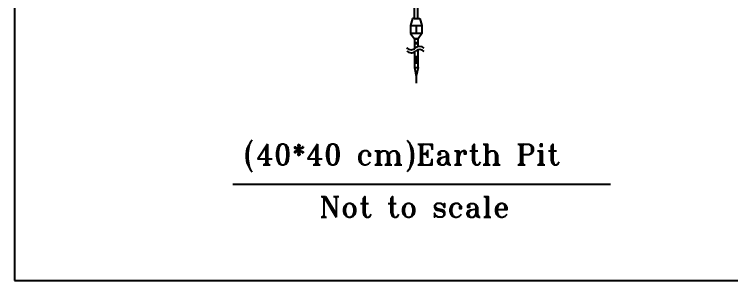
# Model space of a CAD drawing. Extents: x 152089 to 152185, y 180985 to 181226.
# Drawn here: x 152133.67 to 152152.54, y 181107.6 to 181114.61 of the extents above; entities that cross this region are included whole.
import ezdxf

# ---------------------------------------------------------------- set-up
doc = ezdxf.new("R2010")
doc.units = 0
doc.header["$LTSCALE"] = 3
doc.header["$MEASUREMENT"] = 0
doc.layers.get('0').update_dxf_attribs({"linetype": 'CONTINUOUS'})
doc.layers.add('DETAILS', color=9, linetype='CONTINUOUS')
doc.layers.add('TEXTS', color=1, linetype='CONTINUOUS')
doc.layers.add('INTERIOR', color=140, linetype='CONTINUOUS', lineweight=50)
doc.styles.add('ROMANT', font='ROMANT.SHX')

msp = doc.modelspace()

# ---------------------------------------------------------------- linework, layer by layer
msp.add_line((152139.418, 181110.136), (152149.351, 181110.136))
at = {"layer": 'DETAILS', "linetype": 'ByBlock'}
for p, q in [((152144.191, 181115.028), (152144.191, 181114.501)), ((152144.288, 181114.501), (152144.288, 181115.085)), ((152144.146, 181114.501), (152144.094, 181114.314)), ((152144.194, 181114.501), (152144.146, 181114.501)), ((152144.191, 181114.501), (152144.288, 181114.501)), ((152144.288, 181114.501), (152144.336, 181114.501)), ((152144.336, 181114.501), (152144.387, 181114.314)), ((152144.094, 181114.314), (152144.387, 181114.314)), ((152144.094, 181114.314), (152144.094, 181114.11)), ((152144.237, 181114.314), (152144.237, 181114.111)), ((152144.387, 181114.314), (152144.387, 181114.11)), ((152144.094, 181114.111), (152144.387, 181114.111)), ((152144.094, 181114.11), (152144.192, 181113.966)), ((152144.387, 181114.11), (152144.289, 181113.966)), ((152144.192, 181113.969), (152144.192, 181113.704)), ((152144.29, 181113.969), (152144.192, 181113.969)), ((152144.289, 181113.966), (152144.192, 181113.966)), ((152144.192, 181113.966), (152144.289, 181113.966)), ((152144.242, 181113.89), (152144.242, 181113.819)), ((152144.29, 181113.761), (152144.29, 181113.969)), ((152144.192, 181113.622), (152144.192, 181113.209)), ((152144.24, 181113.515), (152144.24, 181113.308)), ((152144.29, 181113.209), (152144.29, 181113.679)), ((152144.192, 181113.209), (152144.237, 181112.983)), ((152144.192, 181113.209), (152144.29, 181113.209)), ((152144.29, 181113.209), (152144.237, 181112.983)), ((152144.237, 181112.983), (152144.237, 181112.803))]:
    msp.add_line(p, q, dxfattribs=at)
for centre, radius, start, end in [((152144.11, 181113.833), 0.153, 219.5498, 316.3622), ((152144.331, 181113.589), 0.176, 47.4456, 128.4663), ((152144.11, 181113.751), 0.153, 219.5498, 316.3622), ((152144.331, 181113.507), 0.176, 47.4456, 128.4663)]:
    msp.add_arc(centre, radius, start, end, dxfattribs=at)
at = {"layer": 'TEXTS'}
msp.add_lwpolyline([(152133.666, 181107.598), (152156.464, 181107.598), (152156.464, 181126.554), (152133.666, 181126.554)], close=True, dxfattribs=at)

# ---------------------------------------------------------------- texts
at = {"layer": 'INTERIOR', "linetype": 'ByBlock', "lineweight": -2, "style": 'ROMANT'}
for s, p in [('(40*40 cm)Earth Pit', (152139.693, 181110.647)), ('Not to scale', (152141.689, 181109.267))]:
    msp.add_text(s, height=0.54922, dxfattribs=at).set_placement(p)

doc.saveas('drawing.dxf')
